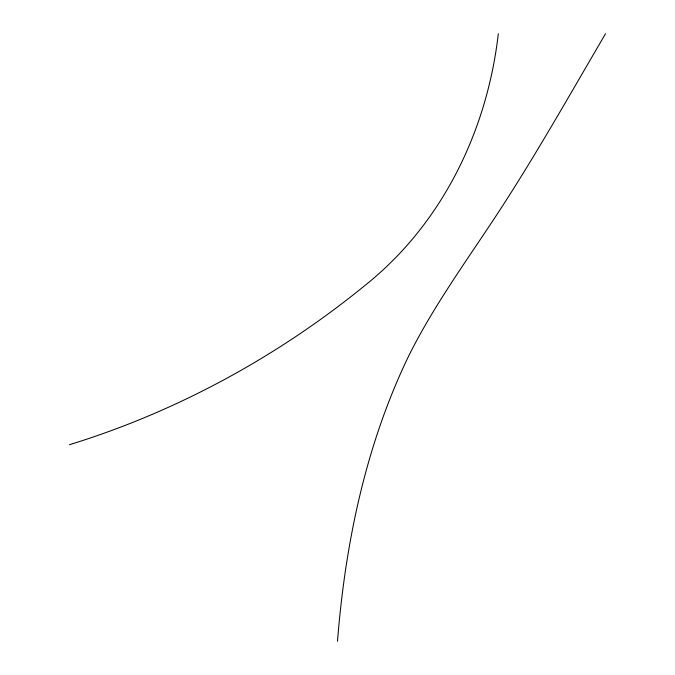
<?xml version="1.0" encoding="UTF-8"?>
<svg xmlns="http://www.w3.org/2000/svg" width="675" height="675" viewBox="0 0 675 675"><rect width="100%" height="100%" fill="white"/><g stroke="black" fill="none" stroke-linecap="round" stroke-linejoin="round"><path stroke-width="1.01" d="M337.5 641.25C345.271 543.054 365.842 444.428 408.974 355.371C436.126 301.084 472.762 252.442 505.406 201.479C540.591 146.669 572.586 89.918 605.517 33.75M498.31 33.75C487.232 130.359 442.505 223.13 365.892 284.707C278.547 356.062 177.373 411.488 69.483 444.707"/></g></svg>
